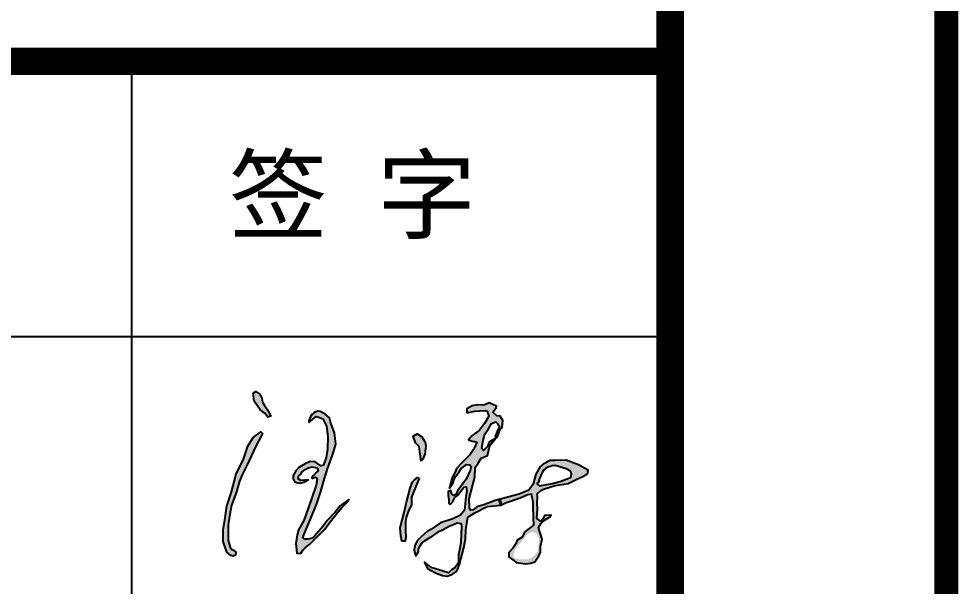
# Model space of a CAD drawing. Extents: x 4150464 to 4450492, y 483482 to 853422.
# Drawn here: x 4444707 to 4450492, y 749613 to 753106 of the extents above; entities that cross this region are included whole.
import ezdxf

# ---------------------------------------------------------------- set-up
doc = ezdxf.new("R2010")
doc.units = 0
doc.header["$LTSCALE"] = 1000
doc.header["$MEASUREMENT"] = 0
for name, color, linetype in [('PUB_TEXT', 7, 'Continuous'), ('PUB_TITLE', 4, 'Continuous'), ('图框', 7, 'Continuous')]:
    doc.layers.add(name, color=color, linetype=linetype)
doc.styles.add('STYLE-黑体', font='simhei.ttf')

msp = doc.modelspace()

# ---------------------------------------------------------------- hatches: boundary and pattern name
at = {"layer": 'PUB_TEXT'}
h = msp.add_hatch(color=4, dxfattribs=at)
h.paths.add_polyline_path([(4446165.4, 750471.3), (4446208.4, 750551.9), (4446197.9, 750562.5), (4446150.9, 750528.6), (4446118.4, 750475.9), (4446090.5, 750394.4), (4446046.4, 750302.1), (4446016.2, 750195), (4445988.5, 750105.8), (4445977.5, 750033.2), (4445965.1, 749959.8), (4445965.7, 749888.3), (4445988.2, 749822.8), (4446012.4, 749801.8), (4446027.5, 749797.5), (4446042, 749803.4), (4446044.2, 749823.3), (4446028.6, 749834.6), (4446010.5, 749845.4), (4445996.7, 749894.4), (4445997.5, 749990.3), (4446008.9, 750069.1), (4446017, 750111.9), (4446046.8, 750187.6), (4446065.9, 750259), (4446083.3, 750299.4), (4446114.7, 750365.3)])
h.paths.add_polyline_path([(4446218.9, 750729.9), (4446207.7, 750746.3), (4446203.4, 750770.4), (4446192.2, 750795.4), (4446168, 750811.7), (4446149.9, 750800.5), (4446157.7, 750753.1), (4446193, 750698.9), (4446221.5, 750678.2), (4446240.5, 750654.1), (4446258.6, 750660.1), (4446237.9, 750699.7)])
h = msp.add_hatch(color=4, dxfattribs=at)
h.paths.add_polyline_path([(4447510.5, 750062.6), (4447592.4, 750104.6), (4447674.6, 750111), (4447665, 750147.2), (4447639.8, 750140.5), (4447571.6, 750114.9), (4447528, 750100.7), (4447504.3, 750082.7), (4447489.1, 750080.8), (4447482.5, 750096), (4447479.6, 750150), (4447491.9, 750197.3), (4447514.7, 750284.5), (4447517.2, 750343.1), (4447535.2, 750370.8), (4447555.2, 750401.5), (4447592.9, 750418.7), (4447608.6, 750479.3), (4447645.3, 750524.2), (4447604.5, 750499.4), (4447594.1, 750473.1), (4447576.2, 750457.7), (4447569.6, 750449.3), (4447557.9, 750460.5), (4447566.8, 750512.9), (4447578, 750549.3), (4447600.5, 750582.5), (4447617.3, 750614.3), (4447644.5, 750624.6), (4447654.3, 750614.8), (4447666.9, 750596.5), (4447653.8, 750564.8), (4447644.5, 750545.1), (4447641.2, 750536.7), (4447653.8, 750530.6), (4447671.6, 750576.9), (4447684.7, 750590.5), (4447688, 750633.5), (4447671.3, 750660.5), (4447651.8, 750662.9), (4447625.8, 750684.1), (4447647.1, 750711.9), (4447648.9, 750721.4), (4447603.3, 750742.1), (4447580.8, 750732), (4447564.8, 750728.5), (4447532.3, 750729.7), (4447499.8, 750723.8), (4447467.2, 750704.2), (4447465.9, 750680.8), (4447516.2, 750691.6), (4447576.1, 750695.7), (4447592.4, 750690.3), (4447601.9, 750659), (4447574.7, 750614.2), (4447544.8, 750573.5), (4447497.2, 750538.1), (4447475.5, 750515), (4447499.2, 750506.7), (4447512.9, 750504.8), (4447528, 750499.6), (4447518, 750475.5), (4447507.7, 750454.3), (4447487.4, 750424.1), (4447433.3, 750370.7), (4447402, 750337.1), (4447396.4, 750319.8), (4447376, 750282.1), (4447371.3, 750266.8), (4447366.9, 750251.7), (4447360.2, 750216.8), (4447381.6, 750252.4), (4447388.7, 750272.5), (4447397.5, 750290.1), (4447411.8, 750309), (4447420.2, 750321.9), (4447431.9, 750337.9), (4447446.6, 750348.8), (4447463.8, 750361.7), (4447483.9, 750360.9), (4447491.9, 750349.2), (4447487.2, 750324.5), (4447477.2, 750302.7), (4447462.5, 750271.3), (4447423.1, 750218.1), (4447409.7, 750199.2), (4447399.6, 750180.4), (4447386.2, 750171.6), (4447374.1, 750178.7), (4447368.6, 750202.6), (4447351.1, 750196.9), (4447351.1, 750172.1), (4447354.8, 750145), (4447354.8, 750123.3), (4447366.4, 750117.5), (4447378.1, 750130.2), (4447392.9, 750159.9), (4447409.4, 750171), (4447435.8, 750205.9), (4447448.6, 750222.9), (4447461.3, 750225.5), (4447465.5, 750198.5), (4447459.7, 750162.5), (4447451.1, 750081), (4447427.3, 750050.4), (4447379.6, 750027.7), (4447304.4, 750003.3), (4447270.3, 749979.9), (4447244.9, 749961.8), (4447224.8, 749951.8), (4447187.9, 749919.2), (4447163.1, 749893.8), (4447145.7, 749864.4), (4447142.3, 749837.7), (4447146.3, 749815.7), (4447152.4, 749799.6), (4447167.7, 749826.4), (4447168.4, 749843.7), (4447179.1, 749861.8), (4447189.8, 749878.5), (4447203.2, 749891.2), (4447239.3, 749911.9), (4447248, 749917.9), (4447283.5, 749942), (4447298.2, 749952.7), (4447325.6, 749964), (4447334.3, 749969.4), (4447358.4, 749983.4), (4447388.5, 749995.4), (4447407.2, 750002.8), (4447431.3, 749999.4), (4447432.6, 749976.7), (4447431.3, 749932.6), (4447429.9, 749879.1), (4447413.9, 749803.2), (4447413.9, 749757.6), (4447393, 749725.3), (4447371.1, 749712.9), (4447354, 749694.9), (4447293.1, 749714.8), (4447252.2, 749725.3), (4447234.2, 749737.6), (4447204.7, 749761.4), (4447223.7, 749722.4), (4447276.6, 749694.3), (4447316.1, 749678.3), (4447346.2, 749674.5), (4447378.6, 749686.8), (4447399.3, 749701.8), (4447410.1, 749720.1), (4447420.9, 749748.7), (4447447.7, 749849.3), (4447457.7, 749904), (4447460.4, 749959.4), (4447465.7, 749997.5), (4447467.7, 750010.8), (4447471.7, 750038.8)])
h.paths.add_polyline_path([(4447795.3, 750156.9), (4447835.9, 750176.1), (4447861.5, 750181.4), (4447873.1, 750132.9), (4447871.6, 750096.1), (4447873.8, 750047.4), (4447875.3, 750034.6), (4447876.8, 749988.9), (4447823.3, 749948.7), (4447806.1, 749915.8), (4447776.1, 749895.5), (4447767.1, 749874.5), (4447752.1, 749848.3), (4447725.1, 749821.3), (4447725.1, 749794.3), (4447734.1, 749786.1), (4447756.6, 749770.3), (4447770.8, 749759.8), (4447827.8, 749750.1), (4447860.1, 749754.6), (4447884.9, 749763.6), (4447893.9, 749774.8), (4447909.6, 749799.6), (4447919.4, 749822.1), (4447919.4, 749858), (4447929.1, 749903), (4447907.4, 749975), (4447923.9, 750000.5), (4447932.1, 750011), (4447955.4, 750026.7), (4447974.9, 750038), (4447985.4, 750050.7), (4447943.9, 750047.9), (4447938.3, 750032.7), (4447919.4, 750013.4), (4447896.8, 750029.4), (4447902, 750088.9), (4447898.8, 750123.7), (4447900.4, 750165.3), (4447898.3, 750182.1), (4447921, 750201.6), (4447938.4, 750210.6), (4448010.5, 750232.4), (4448089.2, 750244.7), (4448148, 750274.1), (4448176.5, 750286.4), (4448209.7, 750304.4), (4448212.5, 750327.1), (4448152.8, 750361.2), (4448078.8, 750388.7), (4448008.7, 750387.7), (4447978.3, 750387.7), (4447935.6, 750365), (4447918.6, 750350.8), (4447891.1, 750303.4), (4447875, 750240.9), (4447847.5, 750204.9), (4447788.7, 750180.3), (4447670.8, 750148.8), (4447680.1, 750113.9), (4447704.5, 750127)])
h.paths.add_polyline_path([(4447894.9, 750245.4), (4447906.6, 750253.6), (4447913.9, 750276.8), (4447927.9, 750308), (4447939.8, 750328.6), (4447959.7, 750343.2), (4447991.6, 750354.4), (4448009.5, 750355.8), (4448077.6, 750335.7), (4448103.9, 750322.1), (4448111.2, 750305.8), (4448106.5, 750282.7), (4448071.9, 750269.1), (4448046.6, 750260.7), (4447991, 750244.9), (4447949.5, 750237.6), (4447912.7, 750230.8)], flags=16)
h.paths.add_polyline_path([(4447856.3, 749942.4), (4447872.3, 749950.7), (4447902.4, 749928.2), (4447911.3, 749907), (4447907.7, 749890.5), (4447907.7, 749865.7), (4447901.8, 749830.8), (4447890.6, 749811.9), (4447876.4, 749797.2), (4447846.3, 749778.9), (4447794.9, 749778.3), (4447777.7, 749780.6), (4447763, 749784.8), (4447754.1, 749793), (4447760.6, 749833.2), (4447780.1, 749861.5), (4447804.9, 749889.9), (4447838.6, 749932.4)], flags=16)
h.paths.add_polyline_path([(4447670.8, 750148.8), (4447665, 750147.2), (4447674.6, 750111), (4447680.1, 750113.9)], flags=17)
msp.add_hatch(color=4, dxfattribs=at).paths.add_polyline_path([(4446544, 750269.7), (4446539.3, 750235.1), (4446509.9, 750150.2), (4446461.8, 750016.6), (4446429.1, 749961.1), (4446420.7, 749928.3), (4446413.1, 749875.1), (4446419.2, 749817.2), (4446445.1, 749814.9), (4446457.3, 749834), (4446473.2, 749852.2), (4446499.9, 749872.8), (4446518.2, 749889.5), (4446546.4, 749920), (4446591.3, 749963.4), (4446619.5, 750000.6), (4446672.1, 750069.1), (4446698.7, 750098.8), (4446728.4, 750130), (4446739.9, 750146), (4446686.7, 750108.1), (4446654.1, 750066.9), (4446607.1, 750017.4), (4446582.3, 749982.1), (4446528.7, 749921.6), (4446514.4, 749909.3), (4446490.2, 749903.6), (4446469.2, 749902.6), (4446456.4, 749911.7), (4446463, 749930.2), (4446498.4, 750011.3), (4446539.7, 750116.6), (4446567.9, 750195.9), (4446590.8, 750275.2), (4446607.6, 750336.4), (4446642.6, 750432.2), (4446658.6, 750487.1), (4446651.4, 750557.7), (4446629.5, 750617.5), (4446619.9, 750649.5), (4446593.7, 750672.9), (4446562.2, 750689.5), (4446547.8, 750690.5), (4446531.3, 750684.7), (4446511, 750669.2), (4446502.4, 750654.3), (4446492.8, 750630.3), (4446494.2, 750620.3), (4446539.3, 750658), (4446558.6, 750652.2), (4446578.8, 750642.5), (4446602, 750599), (4446609.6, 750534.1), (4446609, 750457.6), (4446600.4, 750405.3), (4446583.3, 750358.1), (4446566.7, 750355.1), (4446532.1, 750379.5), (4446500.8, 750381.6), (4446470.4, 750365.8), (4446431.4, 750343.2), (4446413.7, 750324), (4446396.7, 750295), (4446397.5, 750273.1), (4446404.6, 750258.4), (4446417.8, 750250.5), (4446440.8, 750247.5), (4446467.2, 750255.8), (4446488.3, 750267.9), (4446444.2, 750264.8), (4446428.7, 750273.1), (4446429.1, 750290.1), (4446444.6, 750303.2), (4446452.9, 750317.6), (4446479.8, 750338.5), (4446511.6, 750347.3), (4446545.6, 750342.2), (4446550.4, 750324), (4446538.8, 750312.3), (4446522.9, 750295), (4446512, 750282.9), (4446513.5, 750275.8), (4446537.4, 750287.7)])
h = msp.add_hatch(color=4, dxfattribs=at)
h.paths.add_polyline_path([(4447162.6, 750282.6), (4447144, 750268.7), (4447131.2, 750255.5), (4447116.3, 750217.2), (4447095.5, 750130.7), (4447080.6, 750066.1), (4447056.6, 749971.5), (4447060.2, 749923.1), (4447066.8, 749891.3), (4447087.2, 749890.2), (4447091.4, 749912.3), (4447088.4, 749960.8), (4447088.8, 750011.4), (4447092.2, 750035.8), (4447109.1, 750083.9), (4447124.8, 750111.7), (4447126, 750160.2), (4447173.1, 750278.4)])
h.paths.add_polyline_path([(4447172.3, 750472.8), (4447177.3, 750439.5), (4447185.8, 750382.4), (4447195.2, 750395.2), (4447199.5, 750404.6), (4447208, 750425.9), (4447213.1, 750476.2), (4447209.7, 750499.2), (4447189.3, 750533.3), (4447161.1, 750550.3), (4447135.5, 750535.8), (4447149.2, 750496.6)])

# ---------------------------------------------------------------- linework, layer by layer
at = {"layer": 'PUB_TEXT', "color": 4}
for p, q in [((4447674.6, 750111), (4447665, 750147.2)), ((4447680.1, 750113.9), (4447670.8, 750148.8))]:
    msp.add_line(p, q, dxfattribs=at)
for points in [[(4446193, 750698.9), (4446157.7, 750753.1), (4446149.9, 750800.5), (4446168, 750811.7), (4446192.2, 750795.4), (4446203.4, 750770.4), (4446207.7, 750746.3), (4446218.9, 750729.9), (4446237.9, 750699.7), (4446258.6, 750660.1), (4446240.5, 750654.1), (4446221.5, 750678.2), (4446193, 750698.9)], [(4446494.2, 750620.3), (4446539.3, 750658), (4446558.6, 750652.2), (4446578.8, 750642.5), (4446602, 750599), (4446609.6, 750534.1), (4446609, 750457.6), (4446600.4, 750405.3), (4446583.3, 750358.1), (4446566.7, 750355.1), (4446532.1, 750379.5), (4446500.8, 750381.6), (4446470.4, 750365.8), (4446431.4, 750343.2), (4446413.7, 750324), (4446396.7, 750295), (4446397.5, 750273.1), (4446404.6, 750258.4), (4446417.8, 750250.5), (4446440.8, 750247.5), (4446467.2, 750255.8), (4446488.3, 750267.9), (4446444.2, 750264.8), (4446428.7, 750273.1), (4446429.1, 750290.1), (4446444.6, 750303.2), (4446452.9, 750317.6), (4446471.7, 750332.2), (4446485.6, 750340.1), (4446511.6, 750347.3), (4446541.8, 750342.8), (4446547.1, 750336.8), (4446550.4, 750324), (4446538.8, 750312.3), (4446522.9, 750295), (4446512, 750282.9), (4446513.5, 750275.8), (4446531.6, 750284.8), (4446539.9, 750281), (4446544, 750269.7), (4446539.3, 750235.1), (4446509.9, 750150.2), (4446461.8, 750016.6), (4446429.1, 749961.1), (4446420.7, 749928.3), (4446413.1, 749875.1), (4446419.2, 749817.2), (4446445.1, 749814.9), (4446457.3, 749834), (4446473.2, 749852.2), (4446499.9, 749872.8), (4446518.2, 749889.5), (4446546.4, 749920), (4446591.3, 749963.4), (4446619.5, 750000.6), (4446672.1, 750069.1), (4446698.7, 750098.8), (4446728.4, 750130), (4446739.9, 750146), (4446686.7, 750108.1), (4446654.1, 750066.9), (4446607.1, 750017.4), (4446582.3, 749982.1), (4446528.7, 749921.6), (4446514.4, 749909.3), (4446490.2, 749903.6), (4446469.2, 749902.6), (4446456.4, 749911.7), (4446463, 749930.2), (4446498.4, 750011.3), (4446539.7, 750116.6), (4446567.9, 750195.9), (4446590.8, 750275.2), (4446607.6, 750336.4), (4446642.6, 750432.2), (4446658.6, 750487.1), (4446651.4, 750557.7), (4446629.5, 750617.5), (4446619.9, 750649.5), (4446593.7, 750672.9), (4446562.2, 750689.5), (4446547.8, 750690.5), (4446531.3, 750684.7), (4446511, 750669.2), (4446502.4, 750654.3), (4446492.8, 750630.3), (4446492.8, 750630.3), (4446494.2, 750620.3)], [(4446204.6, 750544.8), (4446165.4, 750471.3), (4446114.7, 750365.3), (4446083.3, 750299.4), (4446065.9, 750259), (4446046.8, 750187.6), (4446017, 750111.9), (4446008.9, 750069.1), (4445997.5, 749990.3), (4445996.7, 749894.4), (4446008.1, 749853.9), (4446017.8, 749841), (4446028.6, 749834.6), (4446044.2, 749823.3), (4446044.2, 749823.3), (4446042, 749803.4), (4446027.5, 749797.5), (4446012.4, 749801.8), (4445988.2, 749822.8), (4445965.7, 749888.3), (4445965.1, 749959.8), (4445977.5, 750033.2), (4445988.5, 750105.8), (4446016.2, 750195), (4446046.4, 750302.1), (4446090.5, 750394.4), (4446118.4, 750475.9), (4446150.9, 750528.6), (4446197.9, 750562.5), (4446209.8, 750550.6), (4446204.6, 750544.8)], [(4447185.8, 750382.4), (4447177.3, 750439.5), (4447172.3, 750472.8), (4447149.2, 750496.6), (4447135.5, 750535.8), (4447161.1, 750550.3), (4447189.3, 750533.3), (4447209.7, 750499.2), (4447213.1, 750476.2), (4447208, 750425.9), (4447199.5, 750404.6), (4447195.2, 750395.2), (4447185.8, 750382.4)], [(4447894.9, 750245.4), (4447912.7, 750230.8), (4447949.5, 750237.6), (4447991, 750244.9), (4448046.6, 750260.7), (4448071.9, 750269.1), (4448106.5, 750282.7), (4448111.2, 750305.8), (4448103.9, 750322.1), (4448077.6, 750335.7), (4448009.5, 750355.8), (4447991.6, 750354.4), (4447959.7, 750343.2), (4447939.8, 750328.6), (4447927.9, 750308), (4447913.9, 750276.8), (4447906.6, 750253.6), (4447894.9, 750245.4)], [(4447173.1, 750278.4), (4447126, 750160.2), (4447124.8, 750111.7), (4447109.1, 750083.9), (4447092.2, 750035.8), (4447088.8, 750011.4), (4447088.4, 749960.8), (4447091.4, 749912.3), (4447087.2, 749890.2), (4447087.2, 749890.2), (4447066.8, 749891.3), (4447060.2, 749923.1), (4447056.6, 749971.5), (4447080.6, 750066.1), (4447095.5, 750130.7), (4447116.3, 750217.2), (4447131.2, 750255.5), (4447144, 750268.7), (4447162.6, 750282.6), (4447173.1, 750278.4)]]:
    msp.add_lwpolyline(points, dxfattribs=at)
msp.add_lwpolyline([(4447465.9, 750680.8), (4447516.2, 750691.6), (4447576.1, 750695.7), (4447592.4, 750690.3), (4447601.9, 750659), (4447574.7, 750614.2), (4447544.8, 750573.5), (4447497.2, 750538.1), (4447497.2, 750538.1), (4447475.5, 750515), (4447499.2, 750506.7), (4447512.9, 750504.8), (4447528, 750499.6), (4447518, 750475.5), (4447507.7, 750454.3), (4447487.4, 750424.1), (4447433.3, 750370.7), (4447402, 750337.1), (4447396.4, 750319.8), (4447376, 750282.1), (4447371.3, 750266.8), (4447366.9, 750251.7), (4447360.2, 750216.8), (4447381.6, 750252.4), (4447388.7, 750272.5), (4447397.5, 750290.1), (4447411.8, 750309), (4447420.2, 750321.9), (4447431.9, 750337.9), (4447446.6, 750348.8), (4447463.8, 750361.7), (4447483.9, 750360.9), (4447491.9, 750349.2), (4447487.2, 750324.5), (4447477.2, 750302.7), (4447462.5, 750271.3), (4447423.1, 750218.1), (4447409.7, 750199.2), (4447399.6, 750180.4), (4447386.2, 750171.6), (4447374.1, 750178.7), (4447368.6, 750202.6), (4447351.1, 750196.9), (4447351.1, 750172.1), (4447354.8, 750145), (4447354.8, 750123.3), (4447366.4, 750117.5), (4447378.1, 750130.2), (4447392.9, 750159.9), (4447409.4, 750171), (4447435.8, 750205.9), (4447448.6, 750222.9), (4447461.3, 750225.5), (4447465.5, 750198.5), (4447459.7, 750162.5), (4447451.1, 750081), (4447427.3, 750050.4), (4447379.6, 750027.7), (4447304.4, 750003.3), (4447270.3, 749979.9), (4447244.9, 749961.8), (4447224.8, 749951.8), (4447187.9, 749919.2), (4447163.1, 749893.8), (4447145.7, 749864.4), (4447142.3, 749837.7), (4447146.3, 749815.7), (4447152.4, 749799.6), (4447152.4, 749799.6), (4447167.7, 749826.4), (4447168.4, 749843.7), (4447179.1, 749861.8), (4447189.8, 749878.5), (4447203.2, 749891.2), (4447239.3, 749911.9), (4447248, 749917.9), (4447283.5, 749942), (4447298.2, 749952.7), (4447325.6, 749964), (4447334.3, 749969.4), (4447358.4, 749983.4), (4447388.5, 749995.4), (4447407.2, 750002.8), (4447431.3, 749999.4), (4447432.6, 749976.7), (4447431.3, 749932.6), (4447429.9, 749879.1), (4447413.9, 749803.2), (4447413.9, 749757.6), (4447393, 749725.3), (4447371.1, 749712.9), (4447354, 749694.9), (4447293.1, 749714.8), (4447252.2, 749725.3), (4447234.2, 749737.6), (4447204.7, 749761.4), (4447204.7, 749761.4), (4447223.7, 749722.4), (4447276.6, 749694.3), (4447316.1, 749678.3), (4447346.2, 749674.5), (4447378.6, 749686.8), (4447399.3, 749701.8), (4447410.1, 749720.1), (4447420.9, 749748.7), (4447447.7, 749849.3), (4447457.7, 749904), (4447460.4, 749959.4), (4447465.7, 749997.5), (4447467.7, 750010.8), (4447471.7, 750038.8), (4447510.5, 750062.6), (4447592.4, 750104.6), (4447674.6, 750111), (4447704.5, 750127), (4447795.3, 750156.9), (4447835.9, 750176.1), (4447861.5, 750181.4), (4447873.1, 750132.9), (4447871.6, 750096.1), (4447873.8, 750047.4), (4447875.3, 750034.6), (4447876.8, 749988.9), (4447823.3, 749948.7), (4447806.1, 749915.8), (4447776.1, 749895.5), (4447767.1, 749874.5), (4447752.1, 749848.3), (4447725.1, 749821.3), (4447725.1, 749794.3), (4447734.1, 749786.1), (4447756.6, 749770.3), (4447770.8, 749759.8), (4447827.8, 749750.1), (4447860.1, 749754.6), (4447884.9, 749763.6), (4447893.9, 749774.8), (4447909.6, 749799.6), (4447919.4, 749822.1), (4447919.4, 749858), (4447929.1, 749903), (4447907.4, 749975), (4447923.9, 750000.5), (4447932.1, 750011), (4447955.4, 750026.7), (4447974.9, 750038), (4447985.4, 750050.7), (4447943.9, 750047.9), (4447938.3, 750032.7), (4447919.4, 750013.4), (4447896.8, 750029.4), (4447902, 750088.9), (4447898.8, 750123.7), (4447900.4, 750165.3), (4447898.3, 750182.1), (4447921, 750201.6), (4447938.4, 750210.6), (4448010.5, 750232.4), (4448089.2, 750244.7), (4448148, 750274.1), (4448176.5, 750286.4), (4448209.7, 750304.4), (4448212.5, 750327.1), (4448152.8, 750361.2), (4448152.8, 750361.2), (4448078.8, 750388.7), (4448008.7, 750387.7), (4447978.3, 750387.7), (4447935.6, 750365), (4447918.6, 750350.8), (4447891.1, 750303.4), (4447875, 750240.9), (4447875, 750240.9), (4447847.5, 750204.9), (4447788.7, 750180.3), (4447639.8, 750140.5), (4447571.6, 750114.9), (4447528, 750100.7), (4447504.3, 750082.7), (4447489.1, 750080.8), (4447482.5, 750096), (4447479.6, 750150), (4447491.9, 750197.3), (4447514.7, 750284.5), (4447517.2, 750343.1), (4447535.2, 750370.8), (4447555.2, 750401.5), (4447592.9, 750418.7), (4447608.6, 750479.3), (4447645.3, 750524.2), (4447604.5, 750499.4), (4447594.1, 750473.1), (4447576.2, 750457.7), (4447569.6, 750449.3), (4447557.9, 750460.5), (4447566.8, 750512.9), (4447578, 750549.3), (4447600.5, 750582.5), (4447617.3, 750614.3), (4447644.5, 750624.6), (4447654.3, 750614.8), (4447666.9, 750596.5), (4447653.8, 750564.8), (4447644.5, 750545.1), (4447641.2, 750536.7), (4447653.8, 750530.6), (4447671.6, 750576.9), (4447684.7, 750590.5), (4447688, 750633.5), (4447671.3, 750660.5), (4447651.8, 750662.9), (4447625.8, 750684.1), (4447647.1, 750711.9), (4447648.9, 750721.4), (4447603.3, 750742.1), (4447580.8, 750732), (4447564.8, 750728.5), (4447532.3, 750729.7), (4447499.8, 750723.8), (4447467.2, 750704.2), (4447465.9, 750680.8)], close=True, dxfattribs=at)
at = {"layer": 'PUB_TITLE'}
msp.add_lwpolyline([(4248287.7, 626451.9), (4450417.7, 626451.9), (4450417.7, 769421.9), (4248287.7, 769421.9)], close=True, dxfattribs=at)
msp.add_lwpolyline([(4248287.7, 626451.9), (4450417.7, 626451.9), (4450417.7, 769421.9), (4248287.7, 769421.9)], close=True, dxfattribs=at)
at = {"layer": 'PUB_TITLE', "const_width": 170}
msp.add_lwpolyline([(4252537.7, 628151.9), (4448717.7, 628151.9), (4448717.7, 767721.9), (4252537.7, 767721.9)], close=True, dxfattribs=at)
msp.add_lwpolyline([(4252537.7, 628151.9), (4448717.7, 628151.9), (4448717.7, 767721.9), (4252537.7, 767721.9)], close=True, dxfattribs=at)
at = {"layer": '图框', "color": 4}
for q in [(4450417.7, 683321.9), (4450417.7, 709421.9), (4450417.7, 683321.9), (4450417.7, 709421.9)]:
    msp.add_line((4450417.7, 769421.9), q, dxfattribs=at)
at = {"layer": '图框', "color": 0}
msp.add_line((4439027.7, 751151.2), (4448680.6, 751151.2), dxfattribs=at)
msp.add_line((4439027.7, 751151.2), (4448680.6, 751151.2), dxfattribs=at)
at = {"layer": '图框', "color": 4, "const_width": 147.9}
for points in [[(4450417.7, 769421.9), (4450417.7, 683321.9)], [(4450417.7, 769421.9), (4450417.7, 709421.9)], [(4450417.7, 769421.9), (4450417.7, 683321.9)], [(4450417.7, 769421.9), (4450417.7, 709421.9)]]:
    msp.add_lwpolyline(points, dxfattribs=at)
at = {"layer": '图框', "color": 4, "const_width": 167.6}
msp.add_lwpolyline([(4439027.7, 767721.9), (4448717.7, 767721.9), (4448717.7, 628151.9), (4439027.7, 628151.9)], close=True, dxfattribs=at)
msp.add_lwpolyline([(4439027.7, 767721.9), (4448717.7, 767721.9), (4448717.7, 628151.9), (4439027.7, 628151.9)], close=True, dxfattribs=at)
at = {"layer": '图框', "color": 0}
for const_width in [169.3, 169.3, 169.3, 169.3, 169.3, 169.3, 169.3, 169.3, 68.6, 68.6]:
    msp.add_lwpolyline([(4439027.7, 752844.4), (4448680.6, 752844.4)], dxfattribs=dict(at, const_width=const_width))
msp.add_lwpolyline([(4445403.6, 741330.7), (4445403.6, 752844.4)], dxfattribs=at)
at = {"layer": '图框', "color": 4}
msp.add_lwpolyline([(4445403.6, 741330.7), (4445403.6, 751151.2)], dxfattribs=at)

# ---------------------------------------------------------------- texts
at = {"layer": '图框', "color": 0, "style": 'STYLE-黑体'}
msp.add_text('签 字', height=447, dxfattribs=at).set_placement((4446000.2, 751798.6))

doc.saveas('drawing.dxf')
